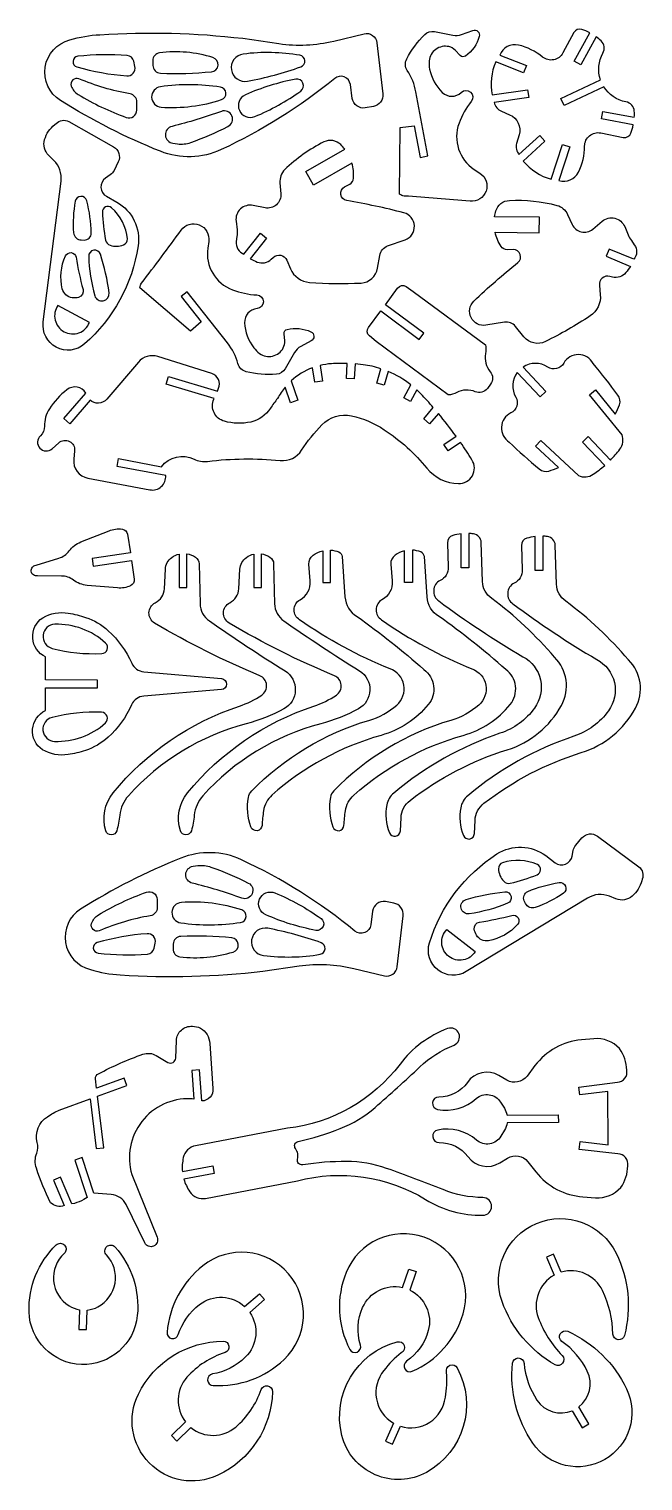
# Model space of a CAD drawing. Extents: x 0 to 480, y 0 to 1133.
import ezdxf

# ---------------------------------------------------------------- set-up
doc = ezdxf.new("R2010")
doc.units = 0
doc.layers.add('CYAN', color=1, linetype='CONTINUOUS')

msp = doc.modelspace()

# ---------------------------------------------------------------- linework, layer by layer
at = {"layer": 'CYAN'}
for points in [[(195.2, 1122, 0.09468), (238, 1124), (261.7, 1129.7, -0.214676), (268.4, 1128.4, -0.214676), (271.8, 1122.6), (276.4, 1082.8, -0.397398), (269, 1072.9), (262.6, 1071.8, -0.203713), (256, 1073.4, -0.203713), (252.5, 1079.2), (251, 1090, 0.271465), (246.3, 1096, 0.271465), (238.8, 1094.8, -0.06239), (150.1, 1039.2, -0.207209), (102.7, 1037.9, -0.044519), (24.5, 1077.6, -0.301346), (12.6, 1103.7, -0.301346), (32, 1124.8, -0.067959), (55.4, 1128.9, -0.045527), (166.9, 1126.1), (195.2, 1122)], [(289.5, 1004.4), (290, 1056.4), (300.9, 1057.9), (305.5, 1033.2), (311.5, 1034.3), (302.2, 1084.3, 0.105924), (295.5, 1101, -0.274007), (295, 1110, -0.079125), (309.1, 1129.1, -0.248287), (316.7, 1131.4), (331.1, 1128.5, 0.139267), (337.9, 1129.1), (346.6, 1132.3, -0.283648), (350.6, 1131.5, -0.283648), (351.7, 1127.5, -0.16818), (341, 1112.3, -0.372042), (336.8, 1112.7), (332.9, 1116.8, 0.144124), (328, 1119.6, 0.216552), (317.8, 1117.5, 0.216552), (312.6, 1108.5, 0.073815), (312.9, 1102.1, 0.150194), (322.8, 1083.9, 0.408648), (337.6, 1083.9, -0.396192), (344.9, 1084.1, -0.396192), (345.5, 1076.8, 0.078353), (335.9, 1059.8, 0.351395), (347.8, 1023.8), (352.2, 1020.9, -0.345026), (357, 1006.9, -0.345026), (344.5, 998.9, 0.007297), (293.1, 1003, -0.157813), (289.5, 1004.4)], [(382.9, 1050.7), (380.9, 1044, 0.252921), (382.7, 1035.4), (399, 1050.2), (403, 1045.8), (386.1, 1030.3, 0.152888), (407.8, 1016.1), (416.6, 1043.2), (422.4, 1041.4), (413.9, 1015.2, 0.375648), (429.2, 1021.6, 0.11396), (434, 1042, -0.224156), (437.9, 1050.1, -0.224156), (446.6, 1052.3), (464.2, 1048.8, 0.36832), (470.2, 1052.1, 0.040459), (472, 1058.5), (447.1, 1063.2), (448.2, 1069.1), (472.8, 1064.5, 0.029262), (472.8, 1069.3, 0.34261), (466.3, 1076.5, -0.211147), (449, 1088.3), (418.1, 1073.7), (415.5, 1079.1), (446.4, 1093.7, -0.211146), (448.3, 1114.5, 0.343857), (446.8, 1124.2, 0.029044), (443.1, 1127.2), (431.1, 1105.3), (425.8, 1108.2), (438, 1130.5, 0.040664), (431.9, 1133.1, 0.366532), (425.6, 1130.6), (417.1, 1114.7, -0.224154), (409.9, 1109.4, -0.224154), (401.1, 1111.5, 0.11396), (382.4, 1120.8, 0.375645), (367.7, 1112.9), (388.5, 1104.8), (386.3, 1099.2), (364.6, 1107.7, 0.152888), (361.7, 1081.9), (389.5, 1085.9), (390.3, 1080), (363.4, 1076.1, 0.252926), (369, 1069.2), (375.4, 1066.4, -0.382635), (382.9, 1050.7)], [(82.7, 1104.1), (81.8, 1108.2, 0.330826), (76.7, 1112.7, 0.046161), (38.1, 1112.1, 0.358442), (34.4, 1108.2, 0.358442), (37.4, 1103.8, 0.051026), (76.4, 1096.8, 0.237232), (81.4, 1098.8, 0.237232), (82.7, 1104.1)], [(102.7, 1098.9, 0.034565), (142.5, 1100, 0.357041), (147.7, 1105.1, 0.357041), (143.7, 1111.1, 0.107224), (102, 1114.8, 0.386705), (96.7, 1108.6), (96.8, 1105, 0.393136), (102.7, 1098.9)], [(167.3, 1113.8, 0.203085), (160.1, 1109.6, 0.203085), (158.1, 1101.5, 0.203085), (162.5, 1094.4, 0.203085), (170.7, 1092.6, 0.038022), (212.4, 1103.9, 0.34154), (215.5, 1108.7, 0.34154), (211.6, 1112.9, 0.073246), (167.3, 1113.8)], [(39, 1094.5, 0.297677), (34.2, 1093.6, 0.297677), (33, 1088.8, 0.172393), (38.4, 1082.2, 0.051142), (76, 1064.4, 0.241694), (81.5, 1065.1, 0.241694), (84.1, 1070.1), (84.2, 1076.3, 0.3693), (78.9, 1082.8, -0.057775), (39, 1094.5)], [(150.3, 1078.3, 0.346382), (153.8, 1083.5, 0.346382), (149.5, 1088, 0.074141), (102.7, 1088.3, 0.383158), (95.8, 1080.1, 0.383158), (103.2, 1072.4, 0.098406), (150.3, 1078.3)], [(169, 1082, 0.410223), (164.3, 1069.9, 0.410223), (176.3, 1065, 0.057361), (212.2, 1084.9, 0.351614), (214, 1091.1, 0.351614), (208.3, 1094.2, 0.058773), (169, 1082)], [(112.4, 1044.2), (116, 1043.7, 0.118969), (126.3, 1044.8, 0.031352), (155.4, 1057.3, 0.397327), (158.5, 1065.6, 0.397327), (150.3, 1069.1, -0.028667), (111.7, 1057.4, 0.361239), (106.5, 1050.5, 0.361239), (112.4, 1044.2)], [(11.1, 904.7), (25, 1014.6, 0.234768), (19.3, 1030.8), (15.4, 1034.7, -0.279402), (12.2, 1047.1, -0.155308), (20.1, 1058.8), (21.1, 1059.6, -0.341942), (31.1, 1061.1), (66, 1041.4, -0.397399), (69.7, 1029.7), (66.4, 1023, -0.128315), (63.4, 1019.5), (59.8, 1017, 0.25844), (56.2, 1009.7, 0.25844), (60.5, 1002.8), (68.5, 998.3, -0.311773), (85.2, 964, -0.177598), (43.3, 887.5, -0.311388), (21.2, 885, -0.311388), (11.1, 904.7)], [(162.4, 971.3), (161.9, 967.4, 0.355541), (167.9, 957.7), (180.7, 974), (185.5, 970.2), (172.8, 954.1, 0.029868), (178.3, 951.5, 0.291214), (189.2, 953.6), (190.8, 955.1, -0.244843), (196.6, 956.8, -0.244843), (201.3, 953), (204.2, 946.3, 0.280531), (219.1, 935.6, 0.03045), (259.4, 935.1, 0.351312), (272.3, 946.6), (274, 956.7, -0.270541), (280.1, 964), (293.8, 968.9, 0.328967), (301, 979.7, 0.328967), (292.8, 989.9, 0.022398), (248.2, 999.4, -0.321332), (243.5, 1004.1, -0.321332), (246.5, 1010.1), (250.5, 1012.3, 0.25779), (253.5, 1016.9, 0.090668), (252.2, 1028.7), (222.3, 1011.6), (216.3, 1022.2), (246.7, 1039.5, 0.035899), (243.5, 1043.1, 0.316836), (230.4, 1045.2, 0.079072), (199.8, 1023.6, 0.224172), (196, 1013.3), (196.7, 1004.8, -0.235637), (193.3, 996.2, -0.235637), (184.4, 993.8), (175, 995.7, 0.240151), (165.2, 992.9, 0.240151), (161.7, 983.3), (162.5, 976.5, -0.063331), (162.4, 971.3)], [(40.8, 968.7), (43.1, 968.6, 0.205121), (47, 970.2, 0.205121), (48.6, 974.1, 0.061724), (45.1, 999.3, 0.350414), (40.4, 1002.7, 0.350414), (36.1, 998.9, 0.065312), (34.8, 974.4, 0.382377), (40.8, 968.7)], [(356.9, 902.2, -0.328968), (345.3, 908.1, -0.328968), (347.5, 921, -0.022398), (381.9, 951, 0.321331), (383.7, 957.4, 0.321331), (378.2, 961.2), (373.6, 961.1, -0.257788), (368.8, 963.7, -0.090668), (364.1, 974.7), (398.6, 974.3), (398.7, 986.4), (363.7, 986.8, -0.035899), (364.7, 991.4, -0.316836), (375.2, 999.6, -0.079072), (412.4, 995.7, -0.224172), (420.7, 988.6), (424.2, 980.8, 0.235637), (431.4, 975, 0.235637), (440.3, 977.2), (447.6, 983.3, -0.240151), (457.6, 985.7, -0.240151), (465.3, 979.1), (467.9, 972.7, 0.063331), (470.5, 968.2), (472.8, 965, -0.355541), (472.4, 953.6), (453.2, 961.6), (450.9, 956), (469.8, 948.1, -0.029868), (466.3, 943.2, -0.291216), (455.7, 939.7), (453.6, 940.3, 0.244844), (447.7, 938.9, 0.244844), (445.5, 933.3), (446.2, 926, -0.280532), (438.3, 909.4, -0.03045), (403.4, 889.4, -0.351311), (386.6, 893.1), (380.1, 901.2, 0.27054), (371.3, 904.5), (356.9, 902.2)], [(63.3, 964.6, 0.176289), (73.9, 964.8, 0.337535), (76.9, 969.6, 0.187687), (64.4, 993.9, 0.300722), (59.7, 994.5, 0.300722), (57.3, 990.5, 0.037536), (59.8, 968.6, 0.269773), (63.3, 964.6)], [(163.2, 872.2, 0.105924), (155, 888.3), (123.6, 928.2), (118.8, 924.5), (134.4, 904.7), (126.1, 897.4), (86.6, 931.4, -0.157813), (87.9, 935, 0.007297), (118.8, 976.4, -0.345026), (133, 980.5, -0.345026), (140.4, 967.6), (139.6, 962.4, 0.351393), (158.9, 929.8, 0.078353), (178, 925.8, -0.396187), (183.1, 920.5, -0.396187), (178.1, 915.1, 0.408649), (168.4, 904, 0.150194), (175.5, 884.6, 0.073815), (180.1, 880.1, 0.216554), (190.3, 878.1, 0.216554), (198.6, 884.4, 0.144123), (199.7, 889.9), (199.3, 895.5, -0.372044), (201.7, 898.9, -0.16818), (220.2, 897, -0.283644), (222.5, 893.5, -0.283644), (220.4, 889.9), (212.3, 885.6, 0.139266), (207.3, 880.8), (200, 868.1, -0.248288), (193.3, 863.9, -0.079125), (169.6, 865.9, -0.274007), (163.2, 872.2)], [(42.2, 930.1, -0.412414), (38.7, 923.9, -0.100728), (33.8, 923.6, -0.312576), (26, 930.5, -0.162857), (28.4, 956.2, -0.332209), (32.9, 958.8, -0.332209), (36.7, 955.2, 0.026632), (42.2, 930.1)], [(51.4, 925.2, 0.391854), (58, 921.2, 0.391854), (62.5, 927.5, 0.04808), (55.8, 957.5, 0.372982), (50.5, 960.7, 0.372982), (46.6, 955.9, 0.061897), (51.4, 925.2)], [(334.1, 849.6, -0.11148), (327.4, 847.7), (271.2, 889.4), (265.9, 893.8, -0.399843), (265.2, 900.4), (274.8, 913.3), (304.8, 891.1), (308.4, 896), (278.4, 918.2), (287.9, 931.2, -0.399842), (294.5, 932.4), (300.2, 928.6), (356.5, 886.9, -0.111495), (356.6, 880, 0.229849), (360.3, 865.9, -0.348456), (360.6, 856.2), (358.1, 852.8, -0.348458), (348.6, 850.2, 0.229851), (334.1, 849.6)], [(22.6, 917.6, 0.214366), (20.4, 906.2, 0.214366), (27.4, 897.1, 0.214366), (39, 896.2, 0.214366), (47.2, 904.3), (22.6, 917.6)], [(46, 782.8), (94.4, 773.7, 0.233963), (103.3, 776.2, 0.233963), (106.8, 784.9), (68.8, 792), (70, 798), (103.5, 791.7, -0.361297), (128.9, 797.7, 0.146181), (139.5, 795.9, -0.055252), (196.2, 796.5, 0.281451), (212.9, 804.6, -0.050243), (228.8, 824.4, -0.257996), (251.9, 831.4, -0.093202), (277.5, 820.6, -0.075433), (310.8, 790.5, 0.219524), (335.4, 778.5, 0.275443), (346.3, 784.6, 0.275443), (346, 797.1, 0.01261), (337.1, 810.6), (327.3, 804), (323.9, 809), (333.6, 815.5, 0.017464), (319.8, 833.2), (312.9, 825.2), (308.3, 829.2), (315.8, 837.9, 0.01131), (306, 848.6), (302.9, 851.7), (298, 842.7), (292.7, 845.6), (298.2, 855.7, 0.068539), (280.6, 866.1), (277.5, 855.3), (271.6, 857), (274.9, 868.2, 0.047431), (261, 871.3), (254.7, 872), (253.9, 860.3), (247.9, 860.6), (248.6, 872.3, 0.02302), (236.3, 872.1, 0.044454), (227.3, 870.7), (229.2, 858.6), (223.2, 857.7), (221.5, 868.9, 0.096597), (204.7, 858.7), (210, 843.7), (204.3, 841.7), (200.1, 853.8, 0.051551), (194.2, 845, 0.032138), (188.5, 837.3, -0.198874), (173.2, 826.6, -0.12291), (152.6, 827.2, -0.216755), (144.5, 833.9, -0.216755), (144.4, 844.4), (144.6, 845), (107.1, 856.2), (108.9, 862.1), (147.1, 850.6), (148.1, 852.9, 0.213206), (148, 859.9, 0.213206), (142.7, 864.5), (100.6, 877.7, 0.304865), (85.4, 873.3), (60.7, 844.5, -0.206812), (54.4, 841.3, -0.206812), (47.7, 843.7), (31.9, 825.3), (27.3, 829.3), (44.3, 849.2, 0.214433), (37.6, 853.8, 0.214433), (29.6, 851.8, 0.079992), (15.9, 836.8, 0.153225), (12.1, 823.3, -0.216383), (8.9, 815.8, 0.411347), (8.4, 806.2, 0.411347), (18, 805.7), (23.3, 810.4, -0.308775), (31.6, 811.5, -0.308775), (35.6, 804.1), (34.9, 797.6, 0.389357), (46, 782.8)], [(376.4, 833.7, 0.272895), (369, 822.7, 0.272895), (375.1, 810.9, 0.017752), (398.6, 790, 0.272164), (406, 788.3, 0.022571), (413.5, 791.1), (395.6, 807.7), (399.7, 812.1), (429.2, 784.8, 0.257986), (440.7, 785.8, 0.031971), (449.7, 792.7), (432.4, 811), (436.9, 815.2), (454.1, 796.8, 0.031971), (461.5, 805.3, 0.257986), (463.2, 816.7), (437.8, 847.9), (442.5, 851.7), (457.9, 832.8, 0.022571), (461.2, 840.1, 0.272165), (460, 847.6, 0.017752), (440.6, 872.4, 0.272893), (429.2, 879.2, 0.272893), (417.7, 872.5, -0.206641), (412.1, 868.3, -0.206641), (405.2, 869.5, 0.298841), (385.9, 869.5), (403.7, 850.5), (399.3, 846.3), (381.4, 865.3, 0.298839), (380.2, 846, -0.206643), (381, 839, -0.206643), (376.4, 833.7)], [(25.3, 706.4), (6.7, 706.5, -0.202524), (3.5, 707.2, -0.202524), (1.7, 710.1, -0.202524), (2.6, 713.3, -0.202524), (5.5, 714.9), (23.3, 720.3, 0.161926), (31.4, 726, -0.140574), (40.4, 733), (62.5, 741.7, -0.128811), (72.9, 743, -0.329012), (77, 739), (79.3, 724.4), (49.3, 720.1), (50.2, 714.1), (80.1, 718.4), (82.1, 703.8, -0.331787), (79.3, 698.8, -0.128811), (69, 697.1), (45.4, 699.1, -0.140574), (34.7, 703.2, 0.161926), (25.3, 706.4)], [(281.5, 506, 0.354545), (286.4, 503.3, 0.354545), (290.1, 507.5), (290.6, 517.7, -0.219007), (297.6, 531.2, -0.089693), (373.5, 570.7, 0.19423), (415.9, 605.4, 0.335264), (410.5, 643, 0.054746), (361.5, 688.9, -0.24596), (354.2, 702), (353.3, 732.5, 0.370189), (347.1, 739.3, 0.02278), (343.5, 739.6), (343.5, 712.8), (337.5, 712.8), (337.5, 739.3, 0.040945), (331.1, 738, 0.343202), (326.8, 732.2), (327.5, 713.3, -0.294226), (321.2, 702.9, 0.268241), (316.1, 695.2, 0.268241), (320.2, 686.9, 0.027144), (385.7, 643.4, -0.218412), (399.5, 625.4, -0.218412), (394.9, 603.3, -0.15395), (367.9, 583.6, 0.093303), (284.9, 537, 0.172616), (279.4, 527.7, 0.143387), (281.5, 506)], [(339.3, 503.9, 0.354544), (344.2, 501.1, 0.354544), (347.9, 505.4), (348.4, 515.6, -0.219008), (355.4, 529, -0.089693), (431.3, 568.5, 0.19423), (473.7, 603.2, 0.335264), (468.3, 640.9, 0.054746), (419.3, 686.8, -0.245959), (412, 699.9), (411.1, 730.4, 0.370189), (404.9, 737.2, 0.02278), (401.3, 737.5), (401.3, 710.6), (395.3, 710.6), (395.3, 737.2, 0.040945), (388.9, 735.9, 0.343204), (384.6, 730.1), (385.3, 711.2, -0.294226), (379, 700.8, 0.268238), (373.9, 693, 0.268238), (378, 684.7, 0.027144), (443.5, 641.2, -0.218412), (457.3, 623.3, -0.218412), (452.7, 601.2, -0.15395), (425.7, 581.4, 0.093303), (342.7, 534.9, 0.172617), (337.2, 525.5, 0.143387), (339.3, 503.9)], [(182, 511.7, -0.355171), (178.2, 507.6, -0.355171), (173.3, 510.5, -0.13156), (171.4, 533.6, -0.150903), (174, 538.6, -0.127465), (265.5, 593.7, 0.107257), (287.3, 605.7, 0.26641), (292.8, 621.3, 0.26641), (282, 633.9, -0.057113), (211.4, 672.2, -0.267062), (207, 680.1, -0.267062), (211.7, 687.8, 0.294602), (219.6, 702.5), (218.6, 715.6, -0.262563), (221.9, 722.6, -0.097606), (229.4, 726), (229.4, 701.2), (235.5, 701.2), (235.5, 726.6, -0.078153), (242, 725.2, -0.29294), (244.7, 721.5), (246.8, 690.2, 0.244585), (256.2, 674.8, -0.026576), (308.5, 633.4, -0.204763), (316, 620.5, -0.204763), (311.9, 606.1, -0.154086), (275.1, 582, 0.113186), (189.8, 535.4, 0.178), (183.2, 523.1, 0.018973), (182, 511.7)], [(246, 511.7, -0.018973), (247.2, 523.1, -0.178), (253.8, 535.4, -0.113186), (339.2, 582, 0.154086), (375.9, 606.1, 0.204762), (380, 620.5, 0.204762), (372.5, 633.4, 0.026576), (320.3, 674.8, -0.244585), (310.9, 690.2), (308.8, 721.5, 0.29294), (306, 725.2, 0.078153), (299.5, 726.6), (299.5, 701.2), (293.4, 701.2), (293.4, 726, 0.097606), (285.9, 722.6, 0.262563), (282.6, 715.6), (283.7, 702.5, -0.294602), (275.7, 687.8, 0.267062), (271.1, 680.1, 0.267062), (275.4, 672.2, 0.057113), (346, 633.9, -0.266411), (356.8, 621.3, -0.266411), (351.4, 605.7, -0.107257), (329.5, 593.7, 0.127465), (238, 538.6, 0.150903), (235.4, 533.6, 0.13156), (237.4, 510.5, 0.355171), (242.2, 507.6, 0.355171), (246, 511.7)], [(60, 507.4, -0.25234), (65.7, 537.1, -0.142667), (164.3, 604.8, 0.068875), (181.8, 613.4, 0.276487), (185.6, 621.4, 0.276487), (180.3, 628.6, -0.036777), (98.1, 669.7, -0.272527), (93.7, 677.7, -0.272527), (98.6, 685.5, 0.266822), (105.7, 696.5), (106.5, 711.7, -0.227817), (111.5, 720.9, -0.097969), (117.2, 723.5), (117.2, 697.5), (123.3, 697.5), (123.3, 723.7, -0.113393), (130, 721.1, -0.242022), (132.9, 715.9), (133.6, 684.8, 0.239852), (140.9, 671.3, 0.011527), (200, 632.3, -0.266773), (208, 617.2, -0.266773), (199.1, 602.7, -0.059899), (169.7, 591.1, 0.146229), (77.6, 534.9, 0.159288), (70.9, 519.7, -0.044129), (68.5, 507.5, -0.331513), (64.3, 504.3, -0.331513), (60, 507.4)], [(118.2, 507.4, -0.25234), (123.9, 537.1, -0.142667), (222.5, 604.8, 0.068875), (240.1, 613.4, 0.276487), (243.8, 621.4, 0.276487), (238.5, 628.6, -0.036777), (156.3, 669.7, -0.272527), (151.9, 677.7, -0.272527), (156.8, 685.5, 0.266821), (163.9, 696.5), (164.7, 711.7, -0.227816), (169.8, 720.9, -0.097969), (175.5, 723.5), (175.5, 697.5), (181.5, 697.5), (181.5, 723.7, -0.113393), (188.2, 721.1, -0.242025), (191.1, 715.9), (191.8, 684.8, 0.239852), (199.1, 671.3, 0.011527), (258.2, 632.3, -0.266773), (266.3, 617.2, -0.266773), (257.3, 602.7, -0.059899), (227.9, 591.1, 0.146229), (135.8, 534.9, 0.159288), (129.1, 519.7, -0.044129), (126.8, 507.5, -0.331511), (122.5, 504.3, -0.331511), (118.2, 507.4)], [(80.1, 605.9, -0.103625), (61.8, 580.6, -0.10561), (44, 570.2, -0.041004), (30.5, 567, -0.170942), (10.5, 570.8, -0.270835), (2.8, 586.8, -0.270835), (12.9, 601.4), (12.9, 619.2), (53.5, 619.1), (53.5, 625.2), (12.9, 625.3), (13, 643.2, -0.270834), (2.9, 657.9, -0.270834), (10.7, 673.8, -0.171141), (30.7, 677.4, -0.041004), (44.2, 674.1, -0.10561), (61.9, 663.7, -0.103625), (80.2, 638.4, 0.273147), (89.7, 631.6), (150.3, 626.3, -0.389502), (154.3, 622, -0.389506), (150.3, 617.7), (89.7, 612.7, 0.273147), (80.1, 605.9)], [(20.2, 668.7, 0.373872), (11, 660.2, 0.373872), (18.1, 649.9, 0.071834), (56.8, 645.8, 0.305095), (61.1, 649, 0.305095), (59.8, 654.1, 0.193644), (20.2, 668.7)], [(59.7, 591.7, 0.305098), (61, 596.9, 0.305098), (56.7, 600, 0.071834), (18, 596, 0.373872), (10.9, 585.8, 0.373872), (20, 577.3, 0.193644), (59.7, 591.7)], [(436.3, 455), (341.5, 397.6, -0.311388), (319.4, 398.9, -0.311388), (312.8, 420, -0.177598), (365.5, 489.4, -0.311773), (403.7, 488.1), (411, 482.6, 0.258441), (419.1, 481.5, 0.258441), (424.3, 487.8), (425.1, 492.1, -0.128314), (427.1, 496.2), (431.9, 501.9, -0.397402), (444.1, 503.3), (476.3, 479.4, -0.341939), (479, 469.7), (478.6, 468.5, -0.155308), (471.2, 456.5, -0.2794), (458.5, 454.3), (453.4, 456.4, 0.234768), (436.3, 455)], [(47.9, 399.3, 0.067959), (71.3, 395.1, 0.045527), (182.7, 397.9), (211, 402, -0.09468), (253.8, 400), (277.6, 394.3, 0.214673), (284.2, 395.6, 0.214673), (287.7, 401.4), (292.2, 441.2, 0.3974), (284.9, 451.1), (278.4, 452.2, 0.203713), (271.8, 450.6, 0.203713), (268.4, 444.8), (266.9, 434, -0.271466), (262.2, 428, -0.271466), (254.6, 429.2, 0.06239), (165.9, 484.9, 0.207209), (118.5, 486.1, 0.044519), (40.3, 446.4, 0.301346), (28.5, 420.3, 0.301346), (47.9, 399.3)], [(127.5, 466.6, -0.361233), (122.4, 473.5, -0.361233), (128.2, 479.8), (131.8, 480.3, -0.118969), (142.1, 479.2, -0.031352), (171.3, 466.7, -0.397327), (174.3, 458.4, -0.397327), (166.2, 454.9, 0.028667), (127.5, 466.6)], [(370.8, 468.1, 0.26977), (375.9, 466.6, 0.037536), (396.9, 473.2, 0.300716), (399.6, 477.1, 0.300716), (397.1, 481.1, 0.187687), (369.9, 482.6, 0.337527), (366.7, 477.9, 0.176288), (370.8, 468.1)], [(395.5, 447.6, -0.382376), (387.9, 450.8), (386.9, 452.8, -0.205119), (386.7, 457, -0.205119), (389.6, 460.1, -0.061724), (414.1, 467.1, -0.350409), (419.1, 464.3, -0.350409), (417.4, 458.8, -0.065312), (395.5, 447.6)], [(54.9, 429.5, -0.29767), (50, 430.4, -0.29767), (48.9, 435.2, -0.172393), (54.2, 441.8, -0.051142), (91.8, 459.6, -0.241693), (97.4, 458.9, -0.241693), (100, 454), (100.1, 447.7, -0.369297), (94.7, 441.2, 0.057775), (54.9, 429.5)], [(184.9, 442, -0.410223), (180.1, 454.1, -0.410223), (192.1, 459, -0.057361), (228.1, 439.1, -0.351612), (229.8, 432.9, -0.351612), (224.1, 429.8, -0.058773), (184.9, 442)], [(343.9, 442.7, -0.391861), (337.5, 447.1, -0.391861), (341.4, 453.8, -0.04808), (371.6, 459.9, -0.372985), (376.6, 456.3, -0.372985), (373.8, 450.9, -0.061897), (343.9, 442.7)], [(118.5, 435.7, 0.074141), (165.3, 436, 0.346378), (169.6, 440.5, 0.346378), (166.2, 445.7, 0.098406), (119.1, 451.6, 0.383161), (111.6, 443.9, 0.383161), (118.5, 435.7)], [(183.2, 410.2, 0.073246), (227.5, 411.1, 0.341539), (231.3, 415.3, 0.341539), (228.3, 420.1, 0.038022), (186.5, 431.4, 0.203085), (178.3, 429.6, 0.203085), (173.9, 422.5, 0.203085), (175.9, 414.4, 0.203085), (183.2, 410.2)], [(359, 421.7, -0.312578), (349.5, 426, -0.100727), (347.8, 430.7, -0.412416), (352, 436.3, 0.026632), (377.2, 441.5, -0.332205), (382.1, 439.5, -0.332205), (381.6, 434.3, -0.162857), (359, 421.7)], [(54, 412, 0.046161), (92.5, 411.3, 0.330825), (97.7, 415.8), (98.6, 419.9, 0.237229), (97.3, 425.2, 0.237229), (92.2, 427.2, 0.051026), (53.3, 420.2, 0.358442), (50.2, 415.8, 0.358442), (54, 412)], [(117.9, 409.2, 0.107224), (159.5, 412.9, 0.357041), (163.5, 418.9, 0.357041), (158.4, 424, 0.034565), (118.6, 425.1, 0.393136), (112.6, 419.1), (112.5, 415.4, 0.386698), (117.9, 409.2)], [(348.6, 413.3, -0.214366), (339.1, 406.7, -0.214366), (327.9, 409.4, -0.214366), (322.4, 419.6, -0.214366), (326.5, 430.5), (348.6, 413.3)], [(90.4, 185.8), (75.8, 215.8, 0.267821), (64.2, 223.6), (50.6, 224.6), (41.6, 252.4), (35.8, 250.5), (45.3, 221.2), (42.7, 219.7, -0.07419), (35.4, 216.7), (33.5, 216.3), (24.6, 237.1), (19, 234.8), (27.5, 214.9, -0.282485), (16.9, 217.2, -0.03838), (5.8, 244.1, -0.170855), (6, 256, 0.157077), (6.4, 264.2, -0.334201), (14.5, 284.3, -0.055978), (23.6, 289.5), (47.7, 298.2), (52.5, 259.4), (58.5, 260.1), (53.5, 300.3), (76.3, 308.6), (74.2, 314.3), (52.8, 306.5), (51.9, 313.9, -0.341617), (54.2, 317.8, -0.037528), (89, 333.1, -0.221771), (99.3, 332.1), (108.4, 326.7, 0.264716), (112.5, 326.7, 0.264716), (114.6, 330.1), (115.1, 343.8, -0.205485), (119, 352, -0.205485), (127.6, 354.9, -0.142164), (133.9, 353.4, -0.259953), (141.2, 341.6), (143.6, 306.3, -0.206812), (141.4, 299.5, -0.206812), (134.9, 296.6), (133.2, 320.8), (127.2, 320.3), (128.7, 298.1, 0.063666), (126.2, 298.4, 0.240936), (88.1, 280.5, 0.240936), (80.3, 239.2), (100.1, 190.2, -0.404116), (97.3, 183.3, -0.404116), (90.4, 185.8)], [(209.7, 234.2, -0.205179), (309.8, 219.7, 0.141865), (354.5, 207.4, 0.410506), (361.3, 214.3, 0.410506), (354.5, 221.2, -0.09281), (323.5, 227.4, 0.009808), (279.3, 244, 0.08589), (248, 249.4, 0.037403), (213.8, 246.8, -0.251427), (210.6, 247.9, -0.251427), (209.7, 251.3, 0.109441), (209.9, 255.5, 0.109441), (208.2, 259.4, -0.25143), (207.7, 262.8, -0.25143), (210.3, 265, 0.037403), (243.1, 275.1, 0.08589), (270.3, 291.6, 0.009808), (305.3, 323.2, -0.09281), (332, 340.3, 0.410501), (335.8, 349.2, 0.410501), (327, 353.1, 0.141865), (289.8, 325.4, -0.205196), (201.9, 275.3), (130.1, 261.7, 0.300234), (120.5, 252.4, 0.074399), (119.8, 241.5), (143.6, 246), (144.7, 240.1), (120.9, 235.6, 0.074398), (125.6, 225.8, 0.300238), (137.9, 220.6), (209.7, 234.2)], [(342.9, 253.2, 0.391993), (367.7, 248.3), (373.8, 252, -0.380022), (389.6, 249.2), (396, 241.2, 0.210518), (432.7, 221.8), (442.5, 221.1, 0.232075), (462.3, 229.1, 0.152612), (467.7, 246, 0.221679), (466, 252.5, 0.221679), (459.9, 255.4), (429.8, 258.8), (430.5, 264.9), (452.5, 262.3), (452.2, 304.1), (430.2, 301.3), (429.4, 307.3), (459.7, 311.2, 0.215399), (465.5, 314.3, 0.215399), (466.9, 320.7, 0.152612), (461.3, 337.5, 0.232075), (441.2, 345.2), (431.5, 344.3, 0.210518), (395.2, 324.2), (389, 316, -0.380021), (373.2, 312.9), (367, 316.5, 0.391992), (342.4, 311.1, -0.249577), (320.2, 299.7, 0.390233), (315.2, 295.3, 0.390233), (319.2, 290, 0.232286), (349.3, 298.5, -0.222413), (359.5, 301.5, -0.222413), (368.4, 295.7), (371.3, 290.9, -0.088436), (373.4, 285.6), (413.4, 285.9), (413.5, 279.8), (373.5, 279.5, -0.090699), (371.5, 273.9), (368.6, 269.1, -0.222413), (359.9, 263.1, -0.222413), (349.6, 266, 0.232286), (319.3, 273.9, 0.390234), (315.4, 268.5, 0.390234), (320.5, 264.1, -0.249577), (342.9, 253.2)], [(411, 90.7, -0.180146), (369.5, 140.1, -0.397788), (396.3, 201, -0.397788), (458.7, 177.7, -0.180146), (465.1, 113.6, -0.373846), (460.2, 110.2, -0.373846), (456.1, 114.6, 0.106969), (448, 148.6, 0.367926), (415.7, 163), (409.7, 177.1), (404.1, 174.7), (410.1, 160.6, 0.367928), (397.8, 127.5, 0.106969), (416.5, 97.9, -0.373847), (416.8, 91.9, -0.373847), (411, 90.7)], [(294.9, 93.5, 0.387868), (293.5, 87.5, 0.387868), (299.3, 85.6, 0.220249), (339.1, 130.5, 0.400303), (308.7, 190.2, 0.400303), (247.7, 162.7, 0.220249), (250.6, 102.7, 0.387868), (256.3, 100.6, 0.387868), (258.9, 106.1, -0.180631), (260.6, 135.4, -0.360078), (291.7, 151), (296.8, 165.4), (302.5, 163.4), (297.4, 149, -0.360078), (311.9, 117.4, -0.180631), (294.9, 93.5)], [(0, 132.1, -0.210746), (21.3, 184.2, -0.418498), (27.8, 184.1, -0.418498), (27.5, 177.6, 0.235439), (19.2, 156.2, 0.235439), (31.3, 136.7, 0.096092), (39.4, 133.6), (38.9, 118.3), (44.9, 118.1), (45.5, 133.4, 0.096092), (53.8, 135.9, 0.235438), (67.2, 154.5, 0.235438), (60.5, 176.4, -0.418503), (60.7, 182.9, -0.418503), (67.2, 182.6, -0.210746), (84.6, 129.1, -0.395558), (40.9, 90.9, -0.395558), (0, 132.1)], [(143.8, 74.5, 0.205257), (199.2, 94.8, 0.401769), (202.6, 161.8, 0.401769), (135.8, 168, 0.205257), (107.8, 116.1, 0.381119), (111.4, 111.2, 0.381119), (116.6, 114.2, -0.149551), (133.2, 137.7, -0.366206), (168.4, 136.2), (180, 146.2), (184, 141.6), (172.4, 131.6, -0.366207), (168.9, 96.6, -0.149551), (143.2, 83.5, 0.381116), (139.5, 78.7, 0.381116), (143.8, 74.5)], [(424.3, 54.8), (432, 41.5), (437.2, 44.5), (429.5, 57.8, 0.355496), (436.1, 85.7, 0.128002), (416.3, 108.9, -0.387404), (415, 114.9, -0.387404), (420.8, 116.8, -0.176379), (466.8, 71.8, -0.392384), (449.7, 16.7, -0.392384), (393.5, 29.6, -0.176379), (377.6, 91.9, -0.387402), (382.2, 96, -0.387402), (386.7, 91.8, 0.128002), (396.8, 63.1, 0.355497), (424.3, 54.8)], [(126.5, 41.7, 0.363055), (161.5, 42.1, 0.134183), (181.3, 71.3, -0.370381), (186.4, 74.3, -0.370381), (190.2, 69.7, -0.284146), (147.4, 4.4, -0.318784), (93.9, 14.1, -0.318784), (85.4, 67.8, -0.284146), (151.7, 109.1, -0.370378), (156.2, 105.2, -0.370378), (153.1, 100.2, 0.134183), (123.4, 81, 0.363054), (122.3, 46.1), (111.3, 35.4), (115.5, 31), (126.5, 41.7)], [(310.5, 6.7, -0.232803), (270.3, 4.9, -0.232803), (244.4, 35.5, -0.410797), (287.7, 108.6, -0.387398), (293.1, 105.8, -0.387398), (290.8, 100.1, 0.068576), (277.2, 86.2, 0.221397), (271.4, 64, 0.221397), (284.6, 45.2), (278.5, 31.1), (284, 28.7), (290.1, 42.7, 0.221415), (313, 45.8, 0.221415), (325.2, 65.3, 0.068576), (326.2, 84.7, -0.387398), (328.8, 90.3, -0.387398), (334.5, 88.2, -0.410797), (310.5, 6.7)]]:
    msp.add_lwpolyline(points, format="xyb", close=True, dxfattribs=at)

doc.saveas('drawing.dxf')
